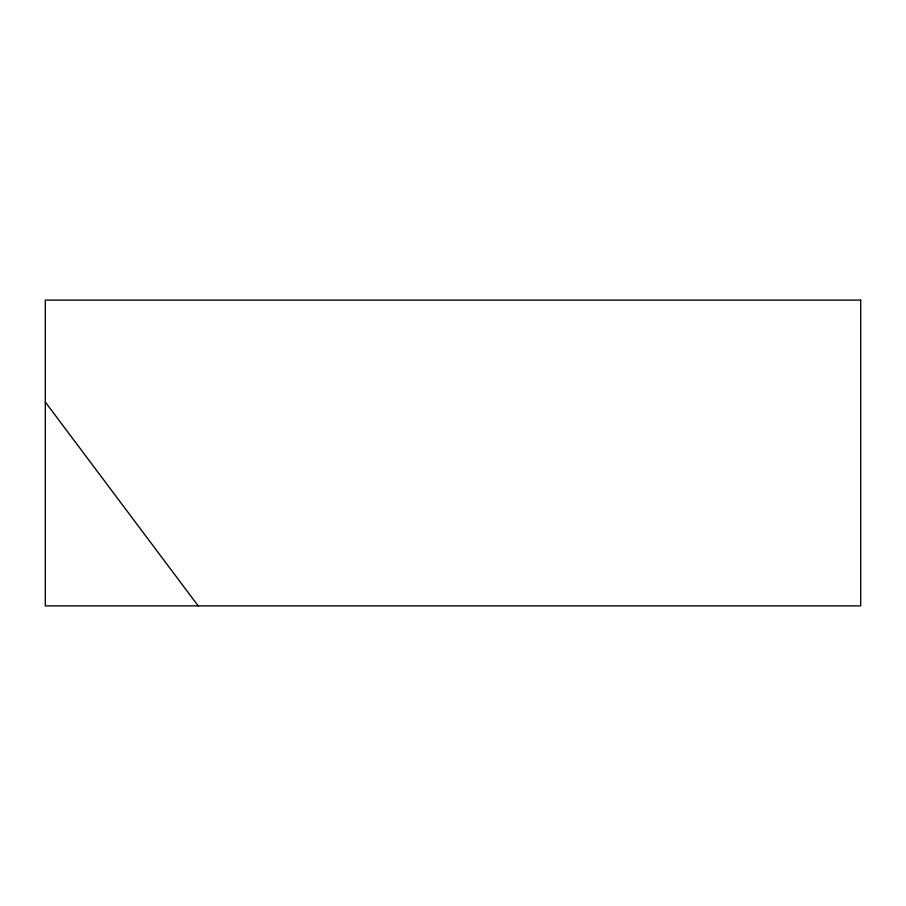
<?xml version="1.0" encoding="UTF-8"?>
<svg xmlns="http://www.w3.org/2000/svg" width="906" height="906" viewBox="0 0 906 906"><rect width="100%" height="100%" fill="white"/><g stroke="black" fill="none" stroke-linecap="round" stroke-linejoin="round"><path stroke-width="1.36" d="M45.3 402.038L198.188 605.888M860.7 300.113L45.3 300.113L45.3 605.888L860.7 605.888L860.7 300.113"/></g></svg>
